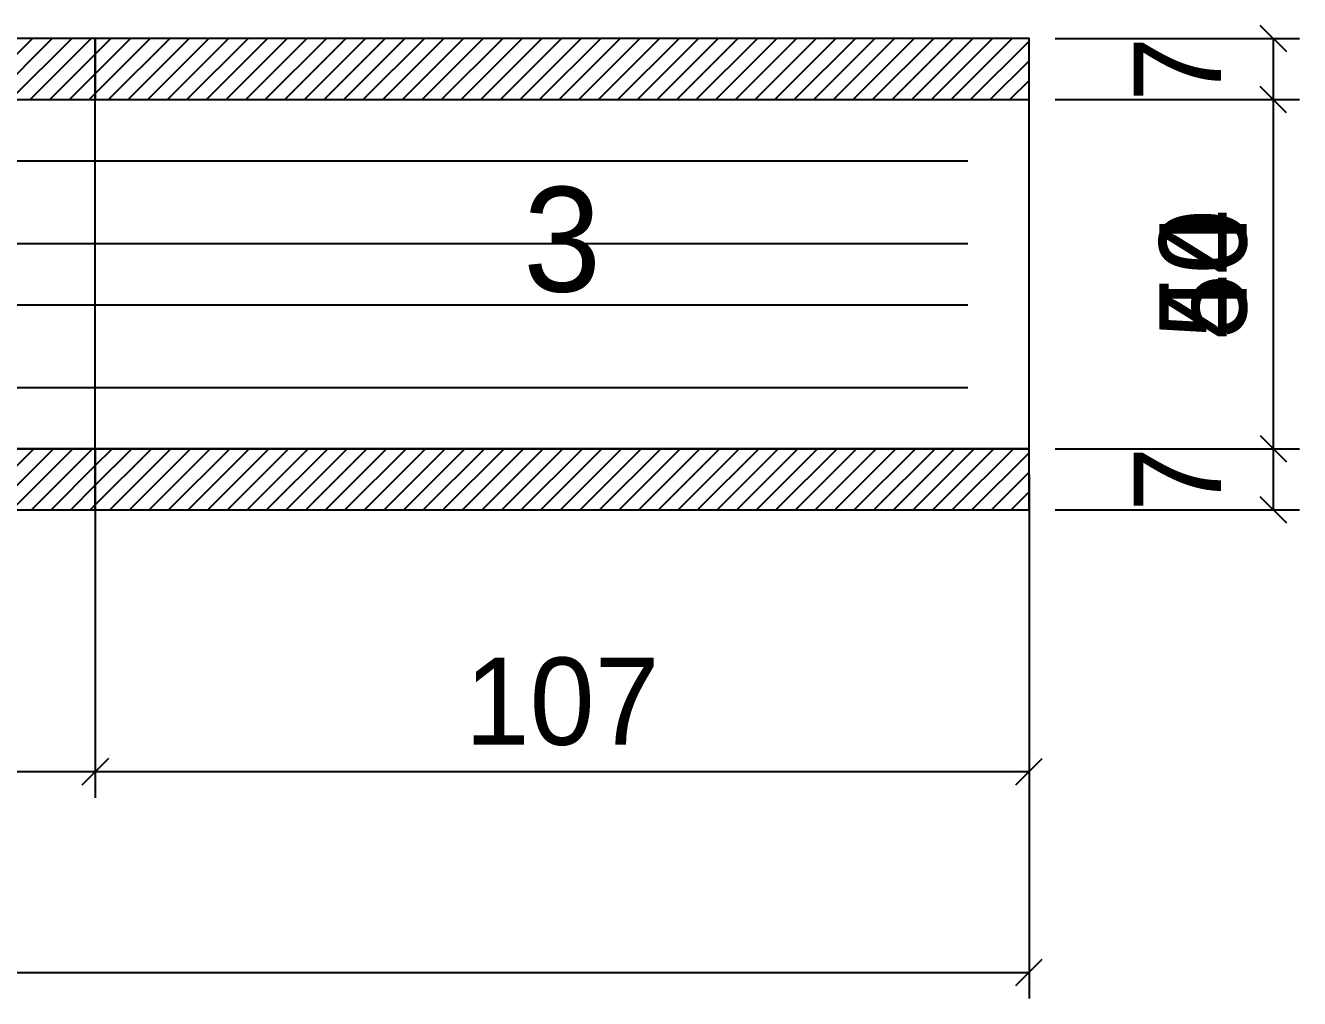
# Model space of a CAD drawing. Extents: x -10500 to 3070, y -8219 to 1250.
# Drawn here: x 826 to 972, y -6079 to -5967.5 of the extents above; entities that cross this region are included whole.
import ezdxf
from ezdxf.enums import TextEntityAlignment as Align

# ---------------------------------------------------------------- set-up
doc = ezdxf.new("R2010")
doc.units = 0
for name, color, linetype in [('5', 5, 'Continuous'), ('COTA', 241, 'Continuous'), ('Painéis', 200, 'Continuous'), ('SARR_2.2x7', 40, 'Continuous'), ('SCO-___-LAJ', 224, 'Continuous')]:
    doc.layers.add(name, color=color, linetype=linetype)
doc.dimstyles.new('PAINEL', dxfattribs={"dimtxt": 10, "dimasz": 3, "dimexe": 3, "dimexo": 3, "dimgap": 3, "dimtad": 1, "dimblk": 'OBLIQUE', "dimblk1": 'OBLIQUE', "dimcen": 2.5, "dimclrd": 4, "dimclre": 4, "dimclrt": 240, "dimazin": 3, "dimtfac": 1, "dimtmove": 0, "dimatfit": 3})

# ---------------------------------------------------------------- blocks, each defined once
blk = doc.blocks.new('_OBLIQUE')
at = {"color": 0, "linetype": 'BYBLOCK'}
blk.add_line((-0.5, -0.5), (0.5, 0.5), dxfattribs=at)

msp = doc.modelspace()

# ---------------------------------------------------------------- hatches: boundary and pattern name
at = {"layer": 'COTA'}
h = msp.add_hatch(dxfattribs=at)
h.set_pattern_fill('ANSI31', scale=0.5)
h.paths.add_polyline_path([(714, -5976), (834, -5976), (834, -5969), (714, -5969)])
h = msp.add_hatch(dxfattribs=at)
h.set_pattern_fill('ANSI31', scale=0.5)
h.paths.add_polyline_path([(834, -5976), (941, -5976), (941, -5969), (834, -5969)])
h = msp.add_hatch(dxfattribs=at)
h.set_pattern_fill('ANSI31', scale=0.5)
h.paths.add_polyline_path([(714, -6023), (834, -6023), (834, -6016), (714, -6016)])
h = msp.add_hatch(dxfattribs=at)
h.set_pattern_fill('ANSI31', scale=0.5)
h.paths.add_polyline_path([(834, -6023), (941, -6023), (941, -6016), (834, -6016)])

# ---------------------------------------------------------------- linework, layer by layer
at = {"layer": 'Painéis'}
for p, q in [((714, -5976), (834, -5976)), ((834, -6016), (834, -5976)), ((834, -6016), (834, -5976)), ((834, -5976), (941, -5976)), ((834, -6016), (834, -5976)), ((941, -6016), (941, -5976)), ((714, -6016), (834, -6016)), ((834, -6016), (941, -6016))]:
    msp.add_line(p, q, dxfattribs=at)
at = {"layer": 'SARR_2.2x7'}
for points in [[(714, -5983), (834, -5983)], [(714, -5983), (834, -5983)], [(834, -5983), (934, -5983)], [(834, -5983), (934, -5983)], [(714, -5992.5), (834, -5992.5)], [(714, -5992.5), (834, -5992.5)], [(834, -5992.5), (934, -5992.5)], [(834, -5992.5), (934, -5992.5)], [(714, -5999.5), (834, -5999.5)], [(714, -5999.5), (834, -5999.5)], [(834, -5999.5), (934, -5999.5)], [(834, -5999.5), (934, -5999.5)], [(714, -6009), (834, -6009)], [(714, -6009), (834, -6009)], [(834, -6009), (934, -6009)], [(834, -6009), (934, -6009)]]:
    msp.add_lwpolyline(points, dxfattribs=at)
at = {"layer": 'SCO-___-LAJ'}
for points in [[(714, -5976), (834, -5976), (834, -5969), (714, -5969)], [(834, -5976), (941, -5976), (941, -5969), (834, -5969)], [(714, -6023), (834, -6023), (834, -6016), (714, -6016)], [(834, -6023), (941, -6023), (941, -6016), (834, -6016)]]:
    msp.add_lwpolyline(points, close=True, dxfattribs=at)

# ---------------------------------------------------------------- texts
at = {"layer": '5'}
msp.add_text('3', height=12, dxfattribs=at).set_placement((887.5, -5992), align=Align.MIDDLE_CENTER)

# ---------------------------------------------------------------- dimensions: what is measured, and where the dimension line sits
at = {"layer": 'COTA'}
for base, p1, p2 in [((969, -6023), (941, -6023), (941, -5969)), ((969, -5976), (941, -5976), (941, -5969)), ((969, -6016), (941, -6016), (941, -5976)), ((969, -6023), (941, -6023), (941, -6016))]:
    msp.add_linear_dim(base=base, p1=p1, p2=p2, angle=90, dimstyle='PAINEL', dxfattribs=at).render()
for base, p1, p2 in [((594, -6076), (594, -6016), (941, -6016)), ((714, -6053), (714, -6016), (834, -6016)), ((834, -6053), (834, -6016), (941, -6016))]:
    msp.add_linear_dim(base=base, p1=p1, p2=p2, dimstyle='PAINEL', dxfattribs=at).render()

doc.saveas('drawing.dxf')
